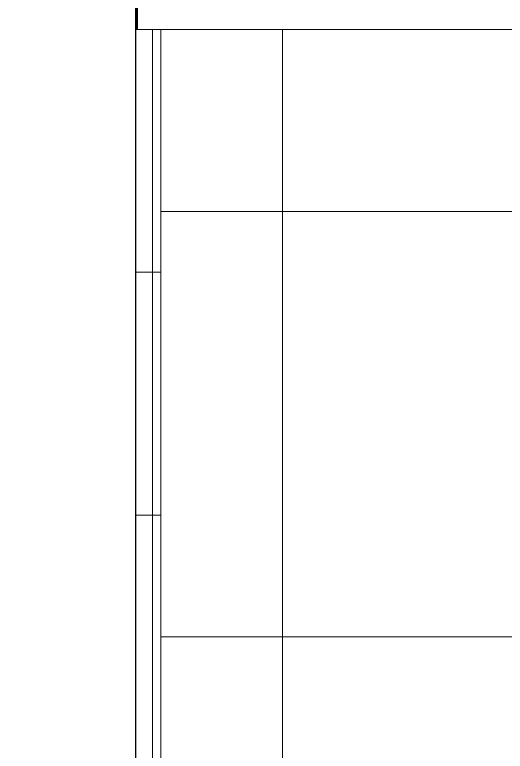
# Model space of a CAD drawing. Header units: metres. Extents: x -41 to 412, y -15 to 25.
# Drawn here: x 323.956 to 324.359, y -14.015 to -13.409 of the extents above; entities that cross this region are included whole.
import ezdxf

# ---------------------------------------------------------------- set-up
doc = ezdxf.new("R2010")
doc.units = ezdxf.units.M
doc.header["$MEASUREMENT"] = 0
doc.set_wipeout_variables(frame=1)
doc.linetypes.add('Wipeout_Contour', pattern=[1, 0, -1])
doc.layers.add('Interior - Stair & Railing', color=7, linetype='Continuous')
doc.layers.add('Structural - Bearing', color=7, linetype='Continuous')

msp = doc.modelspace()

# ---------------------------------------------------------------- hatches: boundary and pattern name
at = {"layer": 'Interior - Stair & Railing', "linetype": 'Continuous', "lineweight": 13}
h = msp.add_hatch(dxfattribs=at)
h.set_pattern_fill('GRID_20X35_0003', color=171, style=0, pattern_type=2)
h.set_pattern_definition([(180, (325.17612, -14.62055), (0, 0.35), []), (90, (325.17612, -14.62055), (0.2, 0), [])])
h.paths.add_polyline_path([(324.07612, -14.62055), (325.17612, -14.62055), (325.17612, -13.42055), (324.07612, -13.42055)])
h.paths.add_polyline_path([(324.37027, -13.63054), (324.37025, -13.62757), (324.37164, -13.62133), (324.37442, -13.61537), (324.37851, -13.60986), (324.38379, -13.60499), (324.39009, -13.60089), (324.39365, -13.59929), (324.39556, -13.59844), (324.39894, -13.59624), (324.40177, -13.59363), (324.4036, -13.59109), (324.40864, -13.5832), (324.40885, -13.58246), (324.4093, -13.58065), (324.40939, -13.58058), (324.4094, -13.58054), (324.64527, -13.58054), (324.64752, -13.53555), (324.64646, -13.53555), (324.64646, -13.52055), (324.64827, -13.52055), (324.64916, -13.50264), (324.64897, -13.5026), (324.64638, -13.50023), (324.64638, -13.4963), (324.64932, -13.48865), (324.65261, -13.48681), (324.66021, -13.48549), (324.67027, -13.48501), (324.68033, -13.48549), (324.68793, -13.48681), (324.69122, -13.48865), (324.69416, -13.4963), (324.69416, -13.50023), (324.69157, -13.5026), (324.69137, -13.50264), (324.69227, -13.52055), (324.69407, -13.52055), (324.69407, -13.53555), (324.69302, -13.53555), (324.69527, -13.58054), (324.93114, -13.58054), (324.93115, -13.58058), (324.93124, -13.58065), (324.93168, -13.58246), (324.93189, -13.5832), (324.93694, -13.59109), (324.93877, -13.59363), (324.9416, -13.59624), (324.94497, -13.59844), (324.94689, -13.59929), (324.95045, -13.60089), (324.95675, -13.60499), (324.96203, -13.60986), (324.96612, -13.61537), (324.9689, -13.62133), (324.97029, -13.62757), (324.97027, -13.63054), (324.97024, -13.63055), (324.95725, -13.63055), (324.95725, -13.63712), (324.95427, -13.65008), (324.9484, -13.66245), (324.93982, -13.67384), (324.92879, -13.68392), (324.91564, -13.69238), (324.90943, -13.69512), (324.89179, -13.70319), (324.85339, -13.71439), (324.81303, -13.72031), (324.78911, -13.72055), (324.55143, -13.72055), (324.5275, -13.72031), (324.48715, -13.71439), (324.44875, -13.70319), (324.43111, -13.69512), (324.4249, -13.69238), (324.41175, -13.68392), (324.40072, -13.67384), (324.39213, -13.66245), (324.38626, -13.65008), (324.38328, -13.63712), (324.38328, -13.63055), (324.3703, -13.63054)], flags=0)

# ---------------------------------------------------------------- linework, layer by layer
at = {"layer": 'Interior - Stair & Railing', "color": 171, "linetype": 'Continuous', "lineweight": 13}
msp.add_line((325.17612, -13.42055), (324.07612, -13.42055), dxfattribs=at)

# ---------------------------------------------------------------- wipeouts: each hides what was drawn before it
at = {"color": 254, "linetype": 'Wipeout_Contour', "lineweight": 0, "ltscale": 1621.575049}
msp.add_wipeout([(323.85612, -14.31055), (323.85612, -14.62055), (324.05612, -14.62055), (324.05612, -11.36361), (323.85612, -11.36361)], dxfattribs=at).dxf.layer = 'Structural - Bearing'

# ---------------------------------------------------------------- next in the draw order: linework, layer by layer
at = {"layer": 'Structural - Bearing', "color": 7, "linetype": 'Continuous', "lineweight": 60}
for p, q in [((324.05612, -11.36361), (324.05612, -13.42055)), ((324.05612, -13.42055), (324.05612, -14.62055))]:
    msp.add_line(p, q, dxfattribs=at)

# ---------------------------------------------------------------- next in the draw order: wipeouts: each hides what was drawn before it
at = {"color": 254, "linetype": 'Wipeout_Contour', "lineweight": 0, "ltscale": 1297.481009}
msp.add_wipeout([(324.05612, -13.42055), (324.05612, -14.62055), (324.07612, -14.62055), (324.07612, -13.42055)], dxfattribs=at).dxf.layer = 'Interior - Stair & Railing'

# ---------------------------------------------------------------- next in the draw order: hatches: boundary and pattern name
at = {"layer": 'Interior - Stair & Railing', "linetype": 'Continuous', "lineweight": 0, "true_color": 0x000000}
h = msp.add_hatch(dxfattribs=at)
h.set_pattern_fill('GRID_20X35_0003', color=18, style=0, pattern_type=2)
h.set_pattern_definition([(90, (309.3692, -14.62055), (-0.35, 0), []), (180, (309.3692, -14.62055), (0, 0.2), [])])
h.paths.add_polyline_path([(324.05612, -13.42055), (324.05612, -14.62055), (324.07612, -14.62055), (324.07612, -13.42055)])

# ---------------------------------------------------------------- next in the draw order: linework, layer by layer
at = {"layer": 'Interior - Stair & Railing', "color": 171, "linetype": 'Continuous', "lineweight": 13}
for q in [(324.05612, -13.42055), (324.07612, -14.62055)]:
    msp.add_line((324.07612, -13.42055), q, dxfattribs=at)

doc.saveas('drawing.dxf')
